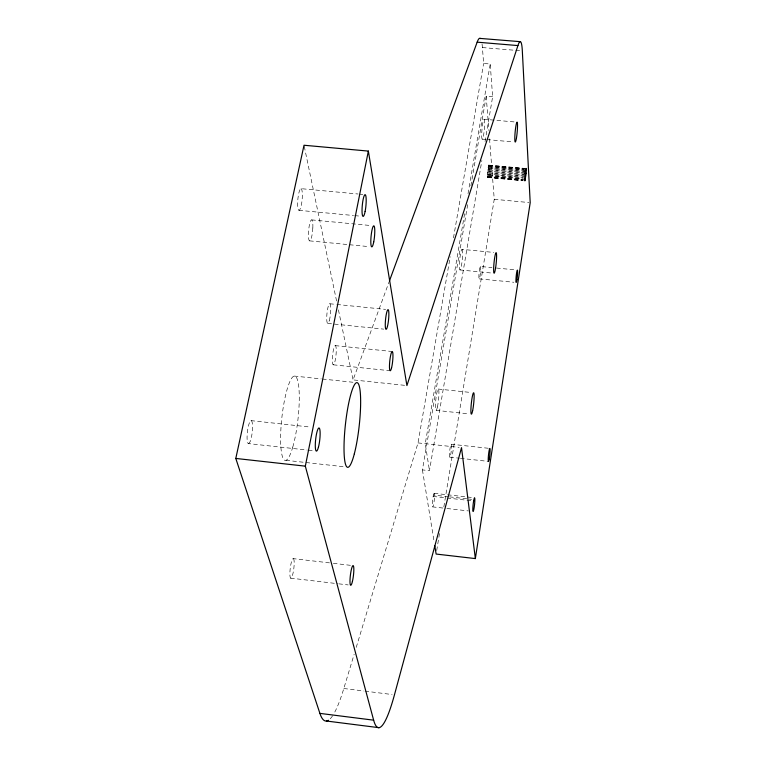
<?xml version="1.0" encoding="UTF-8"?>
<svg xmlns="http://www.w3.org/2000/svg" width="766" height="766" viewBox="0 0 766 766"><rect width="100%" height="100%" fill="white"/><g stroke="black" fill="none" stroke-linecap="round" stroke-linejoin="round"><path stroke-width="0.57" stroke-dasharray="3.83 2.87" d="M487.339 175.376L488.861 165.006L488.928 171.603L487.636 177.463L487.339 175.376L522.326 178.593M436.706 550.524L439.607 532.839M443.849 506.91L494.252 199.294L489.445 137.679M448.445 496.741L433.412 495.056L432.867 497.977A6.846 0.833 -83.7 0 0 432.713 506.9L445.726 508.365M467.691 204.656L422.42 469.903L429.477 470.688L481.871 160.458M485.06 141.586L492.634 96.765L490.221 64.009L483.643 63.444L482.408 47.559A46.946 5.707 -85 0 0 481.929 43.289M464.598 213.762L425.254 443.696L429.477 470.688M468.026 193.712L490.221 64.009M470.908 185.793L486.199 96.2L492.634 96.765M356.238 647.385L418.016 442.911L450.216 256.715M453.482 237.862L483.643 63.444M334.799 712.045A133.523 20.988 -83.1 0 0 343.81 688.5L354.17 654.231M404.572 385.317L353.078 379.898L388.937 282.281M248.701 443.619L250.099 441.714A11.586 2.413 -83.4 0 0 252.263 422.851A11.586 2.413 -83.4 0 0 247.839 428.883A11.586 2.413 -83.4 0 0 248.701 443.619L307.233 450.054M482.408 47.559L521.158 50.805M484.15 119.266A10.015 1.168 -84.8 0 1 483.624 134.893A10.015 1.168 -84.8 0 1 481.728 133.447A10.015 1.168 -84.8 0 1 484.15 119.266L514.79 121.966M482.197 139.144L485.73 139.46M486.908 139.565L512.827 141.892M488.67 165.111L525.945 168.51M489.014 165.312L523.906 168.491M488.449 165.638L525.744 169.037M489.12 166.031L523.982 169.209M488.21 166.557L525.524 169.956M489.158 167.103L526.328 170.492M487.971 167.783L525.304 171.191M489.139 168.443L525.131 171.737M487.76 169.248L525.103 172.666M489.062 169.985L522.718 173.059M487.578 170.856L524.921 174.275M488.928 171.603L523.743 174.792M487.444 172.484L524.787 175.902M488.746 173.202L524.72 176.496M487.358 174.026L522.355 177.233M488.526 174.658L525.677 178.066M488.296 175.893L525.466 179.301M487.387 176.448L522.345 179.656M488.057 176.802L525.246 180.221M487.482 177.157L522.422 180.364M487.837 177.339L522.718 180.546M487.636 177.463L522.556 180.671M494.252 199.294L529.038 202.54M301.057 188.666A10.887 2.145 -84.7 0 1 301.268 205.393A10.887 2.145 -84.7 0 1 297.639 204.417A10.887 2.145 -84.7 0 1 301.057 188.666L358.067 193.999M359.254 194.114L362.816 194.449M298.941 210.324L353.557 215.514M354.744 215.629L360.681 216.194M311.685 219.89L371.481 225.606M462.003 249.362A10.341 1.254 -84.4 0 1 461.553 265.017A10.341 1.254 -84.4 0 1 459.409 264.576A10.341 1.254 -84.4 0 1 462.003 249.362L493.783 252.426M309.636 240.869L348.319 244.622M349.488 244.737L369.423 246.662M480.406 266.472A6.214 0.699 -84.4 0 1 480.09 275.846A6.214 0.699 -84.4 0 1 478.894 275.664A6.214 0.699 -84.4 0 1 480.406 266.472L491.963 267.602M496.588 268.052L516.236 269.967M459.983 269.938L491.753 273.05M479.19 278.853L513.862 282.261M329.715 303.757L335.671 304.361M336.858 304.475L385.662 309.387M327.791 323.424L383.718 329.131M335.249 345.629L392.163 351.508M333.373 364.817L390.277 370.763M438.238 389.042L471.214 392.518M294.24 376.058L321.308 378.911M322.486 379.036L354.256 382.387M436.141 410.365L469.108 413.889M250.942 420.62L310.661 427.102M451.155 444.223L489.8 448.426M418.016 442.911L459.169 447.392M449.881 457.168L459.246 458.192M460.423 458.317L488.526 461.4M308.401 450.178L314.261 450.829M285.996 460.318L344.786 466.829M434.226 493.314L474.614 497.823M449.604 496.875L468.112 498.944M469.271 499.078L471.578 499.336M433.125 496.445L445.85 497.871M447.009 497.996L472.469 500.849M446.913 508.5L468.313 510.912M293.464 558.663A9.91 1.791 -82.9 0 1 292.717 574.49A9.91 1.791 -82.9 0 1 289.921 572.02A9.91 1.791 -82.9 0 1 293.464 558.663L332.166 563.182M333.334 563.316L353.27 565.653M290.62 578.139L337.624 583.692M338.792 583.826L348.195 584.937M343.81 688.5L363.84 690.999M365.018 691.143L392.106 694.523M304.265 146.411L336.963 302.848M338.428 309.857L353.078 379.898M422.42 469.903L434.226 542.366M486.199 96.2L488.89 130.565M332.607 715.76A133.523 20.988 -83.1 0 1 329.093 719.81M433.432 495.018A6.846 0.833 -83.7 0 1 434.485 497.584A6.846 0.833 -83.7 0 1 432.713 506.9M312.834 228.009L312.308 233.419A10.542 2.011 -84.6 0 1 308.669 238.772A10.542 2.011 -84.6 0 1 310.354 221.585A10.542 2.011 -84.6 0 1 312.834 228.009M292.765 447.105A42.446 8.1 -83.6 0 0 296.231 377.14A42.446 8.1 -83.6 0 0 280.825 430.435A42.446 8.1 -83.6 0 0 292.765 447.105M329.313 320.542A9.881 1.771 -84.2 0 0 330.146 304.092A9.881 1.771 -84.2 0 0 326.776 316.138A9.881 1.771 -84.2 0 0 329.313 320.542M450.638 454.975A6.521 0.766 -83.8 0 0 451.346 444.337A6.521 0.766 -83.8 0 0 449.565 452.773A6.521 0.766 -83.8 0 0 450.638 454.975M334.838 361.878A9.652 1.676 -84 0 0 335.661 345.906A9.652 1.676 -84 0 0 332.406 357.894A9.652 1.676 -84 0 0 334.838 361.878M437.424 406.957A10.734 1.35 -84 0 0 438.564 389.3A10.734 1.35 -84 0 0 435.557 402.868A10.734 1.35 -84 0 0 437.424 406.957"/><path stroke-width="1.15" d="M526.204 173.384L526.108 168.396L524.921 174.275L524.882 180.881L526.204 173.384L523.877 173.164M434.801 545.871L436.132 554.057L475.351 558.586L530.206 202.645L522.326 50.91A47.061 4.864 -84.9 0 0 520.373 41.67L519.932 41.728A47.061 4.864 -84.9 0 0 517.921 45.577L406.909 385.566L368.36 151.094L304.016 145.243L235.794 458.441L319.901 713.385A133.523 20.988 -83.1 0 0 328.423 720.279M319.901 713.385L373.645 720.174L305.328 466.159L368.36 151.094M389.348 281.16L477.161 42.168A46.946 5.707 -85 0 1 479.439 38.357L520.344 41.67M477.161 42.168L517.921 45.577M235.794 458.441L305.328 466.159M326.46 721.017L379.141 727.7M475.351 558.586L461.515 447.641L394.461 694.819A133.964 17.924 -83.2 0 1 373.645 720.174M479.947 38.3A46.946 5.707 -85 0 1 480.426 38.606M473.627 500.983L473.388 502.515A6.856 0.709 -83.8 0 0 473.129 511.449A6.856 0.709 -83.8 0 0 474.776 502.103A6.856 0.709 -83.8 0 0 473.915 499.556L473.627 500.983M387.452 326.46A9.92 1.513 -84.2 0 0 388.4 309.962A9.92 1.513 -84.2 0 0 385.346 322.084A9.92 1.513 -84.2 0 0 387.452 326.46M365.123 211.445A10.935 1.829 -84.7 0 0 365.19 194.669A10.935 1.829 -84.7 0 0 362.031 210.516A10.935 1.829 -84.7 0 0 365.123 211.445M489.196 459.198A6.54 0.651 -83.9 0 0 489.962 448.531A6.54 0.651 -83.9 0 0 488.315 457.005A6.54 0.651 -83.9 0 0 489.196 459.198M318.426 447.239A11.643 2.059 -83.6 0 0 319.374 428.213A11.643 2.059 -83.6 0 0 315.353 443.169A11.643 2.059 -83.6 0 0 318.426 447.239M373.731 241.941A10.58 1.714 -84.5 0 0 373.827 225.826A10.58 1.714 -84.5 0 0 370.811 241.3A10.58 1.714 -84.5 0 0 373.731 241.941M354.332 453.807A42.618 6.923 -83.7 0 0 358.306 383.67A42.618 6.923 -83.7 0 0 344.336 437.434A42.618 6.923 -83.7 0 0 354.332 453.807M391.57 367.795A9.68 1.436 -84 0 0 392.508 351.785A9.68 1.436 -84 0 0 389.549 363.84A9.68 1.436 -84 0 0 391.57 367.795M352.398 581.528A9.948 1.532 -83.1 0 0 353.27 565.653A9.948 1.532 -83.1 0 0 350.043 579.106A9.948 1.532 -83.1 0 0 352.398 581.528M516.983 279.466A6.233 0.594 -84.4 0 0 517.395 270.082A6.233 0.594 -84.4 0 0 515.968 279.303A6.233 0.594 -84.4 0 0 516.983 279.466M472.632 410.7A10.753 1.178 -84 0 0 473.848 393.015A10.753 1.178 -84 0 0 471.052 406.641A10.753 1.178 -84 0 0 472.632 410.7M516.485 137.823A10.035 1.025 -84.8 0 0 517.146 122.177A10.035 1.025 -84.8 0 0 514.848 136.405A10.035 1.025 -84.8 0 0 516.485 137.823M495.535 268.33A10.36 1.101 -84.4 0 0 496.129 252.656A10.36 1.101 -84.4 0 0 493.668 267.918A10.36 1.101 -84.4 0 0 495.535 268.33"/></g></svg>
